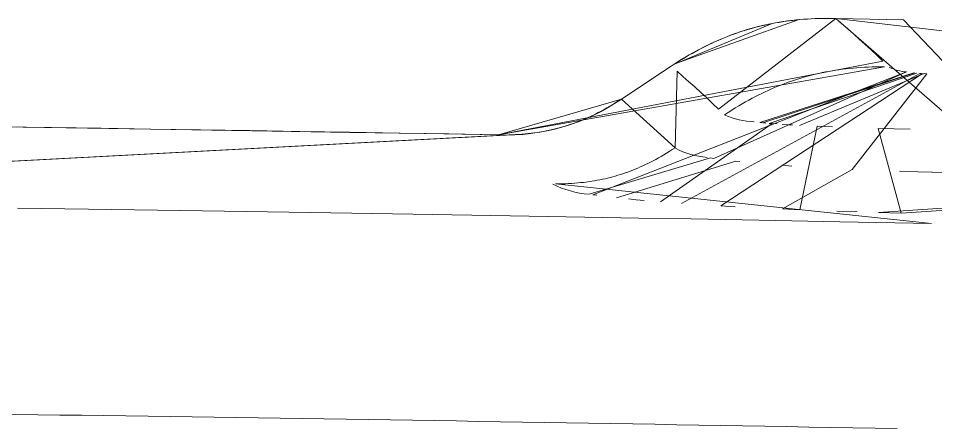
# Model space of a CAD drawing. Header units: millimetres. Extents: x 521 to 148073, y -17811 to 32040.
# Drawn here: x 59843.48 to 59869.94, y 10269.58 to 10281.41 of the extents above; entities that cross this region are included whole.
import ezdxf

# ---------------------------------------------------------------- set-up
doc = ezdxf.new("R2010")
doc.units = ezdxf.units.MM
doc.layers.add('Datové rozvody', color=6, linetype='Continuous')
doc.layers.add('PDF_Geometrie', color=7, linetype='Continuous', true_color=0xbdbdbd)

# ---------------------------------------------------------------- blocks, each defined once
blk = doc.blocks.new('projektor')
at = {"layer": 'PDF_Geometrie', "lineweight": 13}
for points in [[(86468.948, 15008.094), (86468.92, 15006.098), (86468.891, 15004.161), (86468.863, 15002.286), (86468.835, 15000.468), (86468.807, 14998.705), (86468.779, 14996.995), (86468.752, 14995.338), (86468.725, 14993.728), (86468.698, 14992.166), (86468.673, 14990.652), (86468.647, 14989.18), (86468.621, 14987.75), (86468.596, 14986.362), (86468.57, 14985.014), (86468.523, 14982.436), (86469.632, 14992.989), (86469.632, 14992.895), (86469.634, 14992.803), (86469.636, 14992.713), (86469.64, 14992.625), (86469.645, 14992.538), (86469.651, 14992.454), (86469.657, 14992.37), (86469.665, 14992.289), (86469.674, 14992.209), (86469.683, 14992.129), (86469.694, 14992.052), (86469.706, 14991.975), (86469.718, 14991.898), (86469.731, 14991.824), (86469.746, 14991.749), (86469.761, 14991.676), (86469.777, 14991.602), (86469.794, 14991.53), (86469.811, 14991.458), (86469.831, 14991.387), (86469.851, 14991.315), (86469.871, 14991.245), (86469.892, 14991.175), (86469.916, 14991.104), (86469.939, 14991.035), (86469.964, 14990.965), (86469.99, 14990.894), (86470.017, 14990.824), (86470.045, 14990.754), (86470.075, 14990.683), (86470.105, 14990.613), (86470.137, 14990.541), (86470.17, 14990.47), (86470.205, 14990.398), (86470.241, 14990.326), (86470.279, 14990.252), (86470.318, 14990.179), (86470.359, 14990.105), (86470.401, 14990.03), (86470.446, 14989.953), (86470.492, 14989.876), (86470.54, 14989.798), (86470.592, 14989.718), (86470.644, 14989.637)], [(86471.259, 15010.415), (86471.223, 15007.933), (86471.186, 15005.529), (86471.15, 15003.204), (86471.113, 15000.95), (86471.077, 14998.762), (86471.041, 14996.645), (86471.005, 14994.597), (86472.919, 14983.755), (86472.919, 14983.874), (86472.917, 14983.99), (86472.914, 14984.103), (86472.91, 14984.214), (86472.905, 14984.323), (86472.898, 14984.43), (86472.891, 14984.534), (86472.881, 14984.638), (86472.872, 14984.74), (86472.861, 14984.841), (86472.848, 14984.939), (86472.835, 14985.037), (86472.82, 14985.133), (86472.805, 14985.228), (86472.788, 14985.323), (86472.771, 14985.415), (86472.752, 14985.508), (86472.732, 14985.6), (86472.711, 14985.69), (86472.689, 14985.781), (86472.666, 14985.87), (86472.642, 14985.96), (86472.616, 14986.048), (86472.59, 14986.138), (86472.562, 14986.225), (86472.533, 14986.314), (86472.503, 14986.401), (86472.472, 14986.49), (86472.439, 14986.577), (86472.405, 14986.666), (86472.37, 14986.753), (86472.333, 14986.842), (86472.294, 14986.93), (86472.255, 14987.02), (86472.214, 14987.109), (86472.171, 14987.199), (86472.127, 14987.289), (86472.08, 14987.381), (86472.032, 14987.472), (86471.982, 14987.566), (86471.93, 14987.659), (86471.876, 14987.754), (86471.82, 14987.85), (86471.761, 14987.947), (86471.699, 14988.045), (86471.636, 14988.146), (86471.57, 14988.246)], [(86470.193, 15009.661), (86471.024, 14993.937), (86471.032, 14993.847), (86471.04, 14993.759), (86471.05, 14993.672), (86471.062, 14993.588), (86471.073, 14993.504), (86471.086, 14993.421), (86471.101, 14993.339), (86471.115, 14993.258), (86471.132, 14993.178), (86471.15, 14993.1), (86471.168, 14993.021), (86471.188, 14992.943), (86471.209, 14992.866), (86471.23, 14992.789), (86471.253, 14992.712), (86471.277, 14992.637), (86471.302, 14992.561), (86471.329, 14992.484), (86471.357, 14992.408), (86471.386, 14992.333), (86471.416, 14992.256), (86471.448, 14992.179), (86471.481, 14992.103), (86471.516, 14992.025), (86471.553, 14991.948), (86471.591, 14991.87), (86471.631, 14991.791), (86471.672, 14991.711), (86471.716, 14991.631), (86471.761, 14991.55), (86471.809, 14991.468), (86471.858, 14991.386), (86471.91, 14991.301), (86471.963, 14991.217), (86472.011, 14991.145)], [(86470.183, 15009.794), (86470.185, 15009.767), (86470.185, 15009.786), (86471.018, 14994.028)], [(86470.345, 14988.551), (86470.359, 14988.644), (86469.342, 14992.052)], [(86469.31, 14991.831), (86469.326, 14991.944), (86472.771, 14983.142), (86470.345, 14988.551)], [(86470.255, 14987.822), (86470.267, 14987.933), (86469.242, 14991.279)], [(86472.011, 14991.144), (86472.933, 14989.75), (86472.933, 14989.748)], [(86469.166, 14990.507), (86469.186, 14990.727)], [(86469.186, 14990.727), (86469.207, 14990.941)], [(86471.311, 14986.773), (86471.322, 14986.91), (86469.127, 14990.042)], [(86472.933, 14989.748), (86472.99, 14989.66), (86473.055, 14989.56), (86473.116, 14989.46), (86473.176, 14989.362), (86473.233, 14989.266), (86473.287, 14989.17), (86473.34, 14989.075), (86473.391, 14988.982), (86473.439, 14988.888), (86473.486, 14988.797), (86473.53, 14988.705), (86473.574, 14988.615), (86473.615, 14988.525), (86473.655, 14988.436), (86473.694, 14988.346), (86473.73, 14988.258), (86473.765, 14988.169), (86473.8, 14988.081), (86473.832, 14987.992), (86473.863, 14987.904), (86473.893, 14987.815), (86473.923, 14987.727), (86473.95, 14987.637), (86473.977, 14987.549), (86474.002, 14987.459), (86474.026, 14987.369), (86474.049, 14987.278), (86474.072, 14987.187), (86474.092, 14987.096), (86474.111, 14987.003), (86474.13, 14986.911), (86472.994, 14989.655), (86473.062, 14989.55), (86473.127, 14989.446), (86473.189, 14989.342), (86473.249, 14989.239), (86473.306, 14989.139), (86473.362, 14989.038), (86473.414, 14988.938), (86473.465, 14988.84), (86473.514, 14988.742), (86473.56, 14988.645), (86473.605, 14988.549), (86473.648, 14988.452), (86473.689, 14988.356), (86473.729, 14988.261), (86473.767, 14988.166), (86473.803, 14988.071), (86473.838, 14987.976), (86473.872, 14987.881), (86473.903, 14987.787), (86473.933, 14987.692), (86473.963, 14987.596), (86473.99, 14987.501), (86474.017, 14987.405), (86474.042, 14987.308), (86474.066, 14987.211), (86474.088, 14987.113), (86474.11, 14987.015), (86474.13, 14986.915), (86474.148, 14986.814), (86474.166, 14986.712), (86474.182, 14986.61), (86474.198, 14986.505), (86474.212, 14986.399), (86474.224, 14986.292), (86474.235, 14986.183), (86472.998, 14989.646), (86473.061, 14989.546), (86473.123, 14989.448), (86473.181, 14989.351), (86473.238, 14989.256), (86473.291, 14989.16), (86473.344, 14989.066), (86473.393, 14988.974), (86473.442, 14988.881), (86473.488, 14988.791), (86473.532, 14988.7), (86473.575, 14988.61), (86473.616, 14988.52), (86473.656, 14988.431), (86473.694, 14988.342), (86473.73, 14988.254), (86473.765, 14988.165), (86473.8, 14988.078), (86473.832, 14987.989), (86473.863, 14987.901), (86473.893, 14987.813), (86473.922, 14987.725), (86473.95, 14987.636), (86473.976, 14987.548), (86474.001, 14987.458), (86474.025, 14987.369), (86474.048, 14987.278), (86474.071, 14987.187), (86474.09, 14987.097), (86474.111, 14987.004), (86474.129, 14986.912), (86474.147, 14986.819), (86474.163, 14986.725), (86474.178, 14986.629), (86474.193, 14986.532), (86474.206, 14986.435), (86474.219, 14986.335), (86474.229, 14986.235), (86474.239, 14986.133), (86474.248, 14986.03), (86474.255, 14985.924), (86474.262, 14985.817), (86474.267, 14985.707), (86474.27, 14985.596), (86474.273, 14985.483), (86474.275, 14985.367), (86474.274, 14985.249), (86474.272, 14985.128)], [(86472.728, 14982.73), (86472.731, 14982.767), (86469.084, 14989.458)], [(86468.991, 14987.946), (86469.014, 14988.349), (86472.726, 14982.689)], [(86471.337, 14987.087), (86471.345, 14987.172), (86472.743, 14982.905)], [(86471.345, 14987.172), (86471.353, 14987.256), (86472.745, 14982.935)], [(86471.322, 14986.91), (86471.329, 14986.999), (86472.737, 14982.847)], [(86468.907, 14986.139), (86468.927, 14986.623), (86470.037, 14984.662), (86472.719, 14982.567)], [(86470.131, 14986.355), (86470.152, 14986.639)], [(86471.292, 14986.491), (86471.301, 14986.634)], [(86471.283, 14986.343), (86471.292, 14986.491)], [(86471.231, 14985.218), (86471.249, 14985.645), (86468.907, 14986.139)], [(86472.719, 14982.567), (86472.724, 14982.642), (86471.272, 14986.14)], [(86474.272, 14985.128), (86474.235, 14983.228), (86468.431, 14977.705)], [(86468.846, 14984.528), (86468.866, 14985.094)], [(86474.272, 14985.128), (86474.273, 14985.128), (86469.892, 14980.077), (86471.095, 14980.077)], [(86474.275, 14985.24), (86474.273, 14985.128), (86472.396, 14968.918)], [(86471.162, 14983.036), (86471.187, 14983.931), (86468.807, 14983.294)], [(86469.966, 14982.82), (86469.983, 14983.335)]]:
    blk.add_lwpolyline(points, dxfattribs=at)
for points in [[(86470.644, 14989.637), (86472.01, 14991.143), (86471.005, 14994.597), (86473.076, 14983.801), (86473.233, 14983.967), (86473.389, 14984.134), (86473.541, 14984.299), (86473.692, 14984.466), (86473.841, 14984.632), (86473.987, 14984.797), (86474.131, 14984.963), (86474.272, 14985.128), (86471.729, 14988.413), (86471.887, 14988.581), (86472.043, 14988.748), (86472.197, 14988.916), (86472.349, 14989.083), (86472.498, 14989.249), (86472.645, 14989.416), (86472.79, 14989.582)], [(86472.932, 14989.748), (86472.933, 14989.748), (86472.933, 14989.75), (86472.011, 14991.143)], [(86468.807, 14983.294), (86468.826, 14983.928), (86469.694, 14971.062), (86469.966, 14982.82), (86469.671, 14970.321)]]:
    blk.add_lwpolyline(points, close=True, dxfattribs=at)
for centre, radius, start, end in [((81425.854, 15083.647), 5045.938, 358.988801, 0.001783), ((81404.018, 15077.641), 5059.623, 358.932811, 359.381015), ((86476.719, 14994.385), 5.718, 177.876, 214.5511), ((86476.654, 14994.361), 5.648, 181.2211, 213.9091), ((86472.128, 14991.839), 2.794, 153.832, 175.6336), ((86472.683, 14988.548), 2.317, 152.2703, 175.3201), ((86473.78, 14987.291), 2.412, 156.9532, 176.9951), ((86466.314, 14985.413), 7.959, 3.6278, 10.1598), ((86474.049, 14983.038), 1.282, 152.8292, 175.3758)]:
    blk.add_arc(centre, radius, start, end, dxfattribs=at)

msp = doc.modelspace()

# ---------------------------------------------------------------- block references
at = {"layer": 'Datové rozvody', "xscale": 1.027900945623324, "yscale": 1.027900945623324, "zscale": 1.027900945623324, "rotation": 90.00000000000024}
msp.add_blockref('projektor', (75270.286, -78605.574), dxfattribs=at)

doc.saveas('drawing.dxf')
